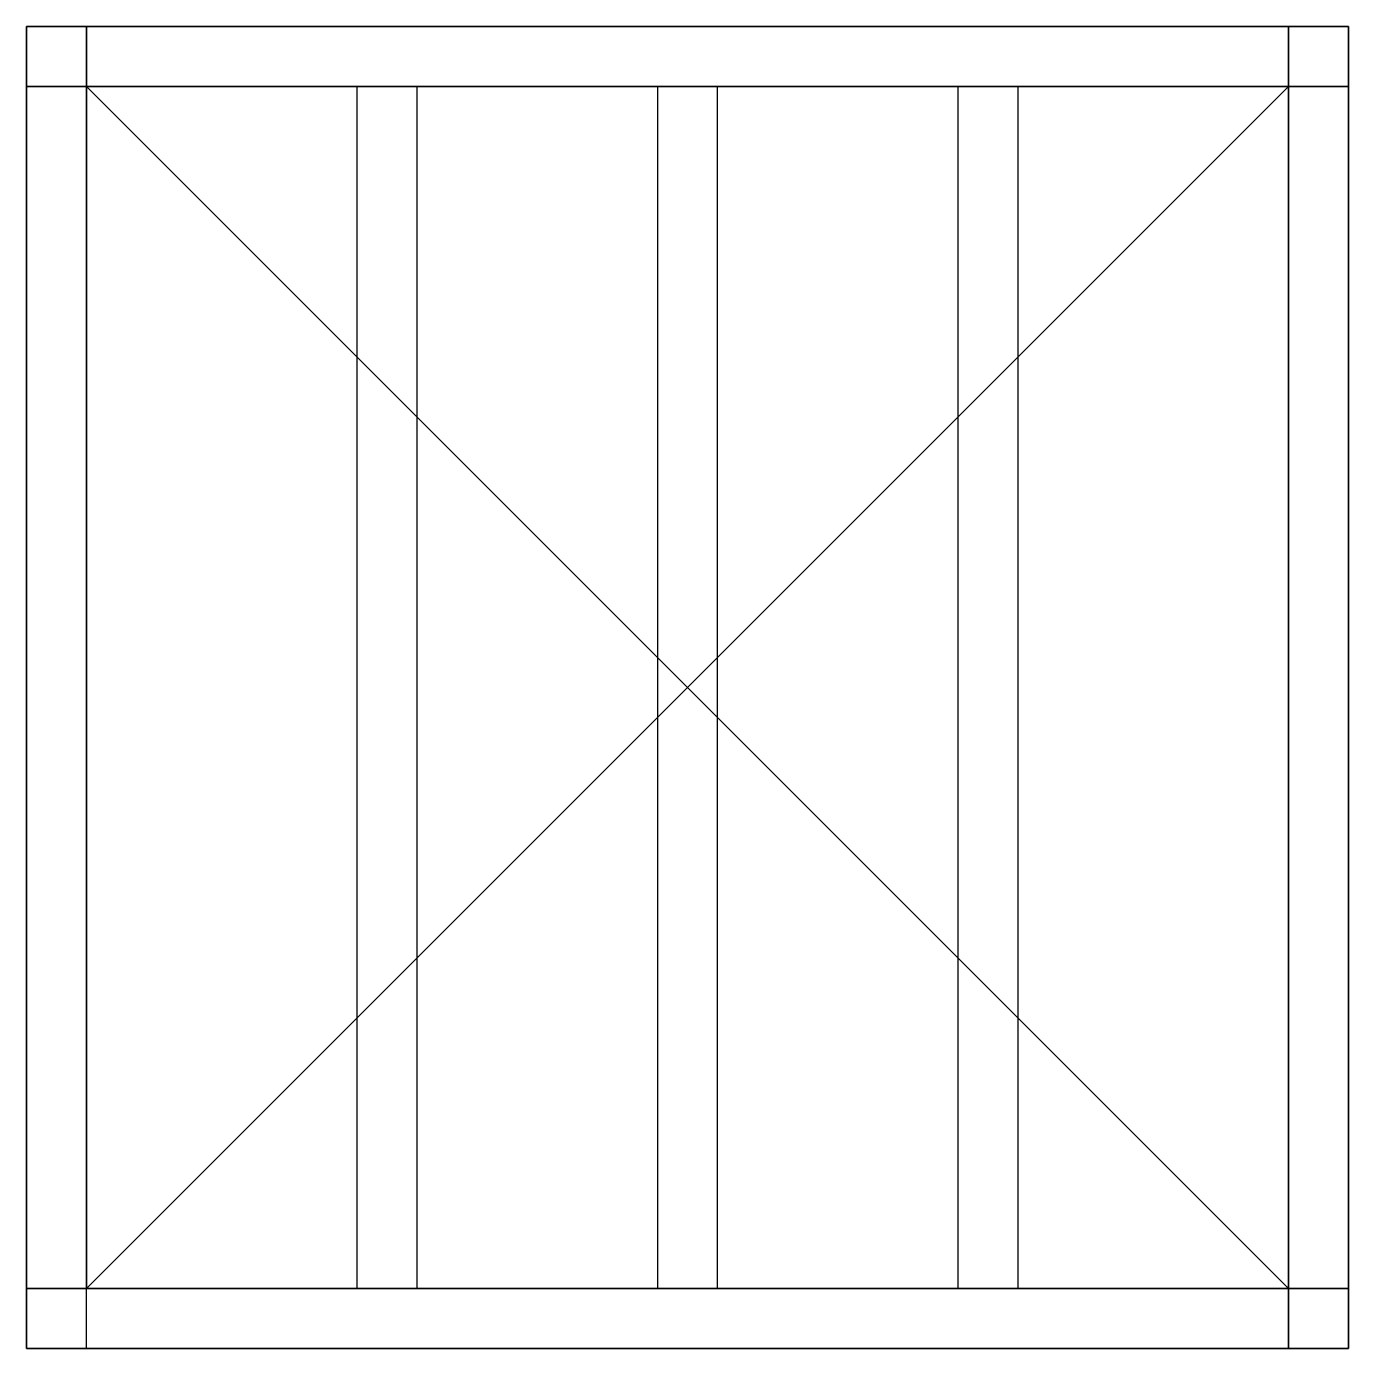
# Model space of a CAD drawing. Header units: centimetres. Extents: x -22 to 22, y -22 to 22.
import ezdxf

# ---------------------------------------------------------------- set-up
doc = ezdxf.new("R2010")
doc.units = ezdxf.units.CM
doc.header["$MEASUREMENT"] = 0
for name, color, linetype in [('Hung v1_Sketch1', 7, 'Continuous'), ('Hung v1_Sketch10', 7, 'Continuous'), ('Hung v1_Sketch11', 7, 'Continuous'), ('Hung v1_Sketch2', 7, 'Continuous'), ('Hung v1_Sketch3', 7, 'Continuous'), ('Hung v1_Sketch4', 7, 'Continuous'), ('Hung v1_Sketch5', 7, 'Continuous'), ('Hung v1_Sketch6', 7, 'Continuous'), ('Hung v1_Sketch7', 7, 'Continuous'), ('Hung v1_Sketch8', 7, 'Continuous'), ('Hung v1_Sketch9', 7, 'Continuous')]:
    doc.layers.add(name, color=color, linetype=linetype)

msp = doc.modelspace()

# ---------------------------------------------------------------- linework, layer by layer
at = {"layer": 'Hung v1_Sketch1'}
msp.add_point((0, 0), dxfattribs=at)
at = {"layer": 'Hung v1_Sketch10'}
for p, q in [((20, 22, -77), (20, 22, -79)), ((20, 22, -85), (20, 20, -85)), ((20, 20, -77), (20, 22, -77)), ((20, 20), (20, 22)), ((20, 22), (20, 22, -85)), ((20, 22, -79), (20, 20, -79)), ((20, 20, -77), (20, 20)), ((20, 20, -79), (20, 20, -77)), ((20, 20, -79), (20, -20, -79)), ((20, 20, -85), (20, 20, -79)), ((20, -20, -77), (20, 20, -77)), ((20, -20, -79), (20, -20, -77))]:
    msp.add_line(p, q, dxfattribs=at)
msp.add_point((20, 0), dxfattribs=at)
at = {"layer": 'Hung v1_Sketch11'}
for p, q in [((-20, 20), (-22, 20)), ((-22, 20), (-22, 20, -85)), ((-22, 20, -79), (-20, 20, -79)), ((-22, 20, -77), (-22, 20, -79)), ((-20, 20, -77), (-22, 20, -77)), ((-22, 20, -85), (-20, 20, -85)), ((20, 20, -77), (-20, 20, -77)), ((-20, 20, -77), (-20, 20)), ((-20, 20, -85), (-20, 20, -79)), ((-20, 20, -79), (20, 20, -79)), ((-20, 20, -79), (-20, 20, -77)), ((20, 20, -79), (20, 20, -77))]:
    msp.add_line(p, q, dxfattribs=at)
msp.add_point((0, 20), dxfattribs=at)
at = {"layer": 'Hung v1_Sketch2'}
for p, q in [((-22, 22), (-20, 22)), ((-20, 22), (-22, 22)), ((-22, 22), (-22, -22)), ((-22, 20), (-22, 22)), ((-20, 22), (-20, 20)), ((-20, -22), (-20, 22)), ((20, 22), (-20, 22)), ((-20, 22), (-20, 20)), ((20, 22), (20, 20)), ((20, 22), (22, 22)), ((20, -22), (20, 22)), ((22, 22), (20, 22)), ((20, 20), (20, 22)), ((22, 22), (22, -22)), ((22, 20), (22, 22)), ((-20, 20), (-22, 20)), ((-20, -20), (20, 20)), ((-20, 20), (20, 20)), ((20, -20), (-20, 20)), ((-20, -20), (-20, 20)), ((-20, 20), (20, 20)), ((20, 20), (20, -20)), ((20, 20), (22, 20)), ((-20, -20), (-22, -20)), ((-22, -20), (-22, -22)), ((20, -20), (-20, -20)), ((-20, -22), (-20, -20)), ((-20, -20), (20, -20)), ((-20, -22), (-20, -20)), ((22, -20), (20, -20)), ((20, -20), (20, -22)), ((20, -20), (20, -22)), ((22, -22), (22, -20)), ((-22, -22), (-20, -22)), ((-22, -22), (-20, -22)), ((20, -22), (-20, -22)), ((20, -22), (22, -22)), ((22, -22), (20, -22))]:
    msp.add_line(p, q, dxfattribs=at)
msp.add_point((0, 0), dxfattribs=at)
msp.add_point((0, 0), dxfattribs=at)
at = {"layer": 'Hung v1_Sketch3'}
for p, q in [((-22, 22), (-20, 22)), ((-22, -22), (-22, 22)), ((-22, 20), (-22, 22)), ((-22, 22), (22, 22)), ((-20, 22), (-20, 20)), ((22, 22), (20, 22)), ((20, 22), (20, 20)), ((22, 20), (22, 22)), ((22, 22), (22, -22)), ((-20, 20), (-22, 20)), ((-20, 20), (-20, -20)), ((20, 20), (-20, 20)), ((20, -20), (20, 20)), ((20, 20), (22, 20)), ((-20, -20), (-22, -20)), ((-22, -20), (-22, -22)), ((-20, -20), (20, -20)), ((-20, -22), (-20, -20)), ((20, -20), (22, -20)), ((20, -22), (20, -20)), ((22, -20), (22, -22)), ((22, -22), (-22, -22)), ((-22, -22), (-20, -22)), ((22, -22), (20, -22))]:
    msp.add_line(p, q, dxfattribs=at)
msp.add_point((0, 0), dxfattribs=at)
at = {"layer": 'Hung v1_Sketch4'}
for p, q in [((-20, 20, 2), (-20, 20)), ((-20, 20), (20, 20)), ((20, 20, 2), (-20, 20, 2)), ((-20, 20, 2), (-10, 20, 2)), ((-10, 20, 2), (-11, 20, 2)), ((-9, 20), (-11, 20)), ((-11, 20, 2), (-9, 20, 2)), ((-11, 20), (-11, 20, 2)), ((-10, 20, 2), (-9, 20, 2)), ((-10, 20, 2), (0, 20, 2)), ((-9, 20, 2), (-9, 20)), ((0, 20, 2), (-1, 20, 2)), ((-1, 20, 2), (1, 20, 2)), ((-1, 20), (-1, 20, 2)), ((1, 20), (-1, 20)), ((0, 20, 2), (10, 20, 2)), ((0, 20, 2), (1, 20, 2)), ((1, 20, 2), (1, 20)), ((11, 20), (9, 20)), ((10, 20, 2), (9, 20, 2)), ((9, 20, 2), (11, 20, 2)), ((9, 20), (9, 20, 2)), ((10, 20, 2), (11, 20, 2)), ((11, 20, 2), (11, 20)), ((20, 20), (20, 20, 2))]:
    msp.add_line(p, q, dxfattribs=at)
msp.add_point((0, 20), dxfattribs=at)
at = {"layer": 'Hung v1_Sketch5'}
for p, q in [((-22, 22, 2), (-22, -22, 2)), ((-22, 22, 2), (-20, 22, 2)), ((22, 22, 2), (-22, 22, 2)), ((-22, 20, 2), (-22, 22, 2)), ((-20, 22, 2), (-20, 20, 2)), ((20, 22, 2), (20, 20, 2)), ((22, 22, 2), (20, 22, 2)), ((22, -22, 2), (22, 22, 2)), ((22, 20, 2), (22, 22, 2)), ((-20, 20, 2), (-22, 20, 2)), ((-20, -20, 2), (-20, 20, 2)), ((-20, 20, 2), (-11, 20, 2)), ((-11, 20, 2), (-11, -20, 2)), ((-9, -20, 2), (-9, 20, 2)), ((-9, 20, 2), (-1, 20, 2)), ((-1, 20, 2), (-1, -20, 2)), ((1, 20, 2), (9, 20, 2)), ((1, -20, 2), (1, 20, 2)), ((9, 20, 2), (9, -20, 2)), ((11, -20, 2), (11, 20, 2)), ((11, 20, 2), (20, 20, 2)), ((20, 20, 2), (22, 20, 2)), ((20, 20, 2), (20, -20, 2)), ((-20, -20, 2), (-22, -20, 2)), ((-22, -20, 2), (-22, -22, 2)), ((-11, -20, 2), (-20, -20, 2)), ((-20, -22, 2), (-20, -20, 2)), ((-1, -20, 2), (-9, -20, 2)), ((9, -20, 2), (1, -20, 2)), ((20, -20, 2), (11, -20, 2)), ((20, -22, 2), (20, -20, 2)), ((20, -20, 2), (22, -20, 2)), ((22, -20, 2), (22, -22, 2)), ((-22, -22, 2), (22, -22, 2)), ((-22, -22, 2), (-20, -22, 2)), ((22, -22, 2), (20, -22, 2))]:
    msp.add_line(p, q, dxfattribs=at)
msp.add_point((0, 0, 2), dxfattribs=at)
at = {"layer": 'Hung v1_Sketch6'}
for p, q in [((22, 20), (20, 20)), ((20, 20), (20, 20, -85)), ((20, 20, -77), (20, 20, -79)), ((22, 20, -77), (20, 20, -77)), ((20, 20, -79), (22, 20, -79)), ((20, 20, -85), (22, 20, -85)), ((22, 20, -85), (22, 20, -77)), ((22, 20, -79), (22, 20, -77)), ((22, 20, -85), (22, 20))]:
    msp.add_line(p, q, dxfattribs=at)
msp.add_point((0, 20), dxfattribs=at)
at = {"layer": 'Hung v1_Sketch7'}
for p, q in [((20, 20), (20, 22)), ((20, 22), (20, 22, -85)), ((20, 22, -85), (20, 20, -85)), ((20, 20, -85), (20, 20, -79)), ((20, -20, -77), (20, 20, -77)), ((20, 20, -77), (20, 20)), ((20, 20, -79), (20, -20, -79)), ((20, -22), (20, -20)), ((20, -20, -79), (20, -20, -77)), ((20, -20, -85), (20, -22, -85)), ((20, -20), (20, -20, -77)), ((20, -20, -77), (20, -22, -77)), ((20, -22, -79), (20, -20, -79)), ((20, -20, -79), (20, -20, -85)), ((20, -22, -77), (20, -22, -79)), ((20, -22, -85), (20, -22))]:
    msp.add_line(p, q, dxfattribs=at)
msp.add_point((20, 0), dxfattribs=at)
at = {"layer": 'Hung v1_Sketch8'}
for p, q in [((-22, -20), (-20, -20)), ((-20, -20, -85), (-22, -20, -85)), ((-22, -20, -85), (-22, -20)), ((-20, -20), (-20, -20, -85))]:
    msp.add_line(p, q, dxfattribs=at)
msp.add_point((0, -20), dxfattribs=at)
at = {"layer": 'Hung v1_Sketch9'}
msp.add_point((0, -20), dxfattribs=at)

doc.saveas('drawing.dxf')
